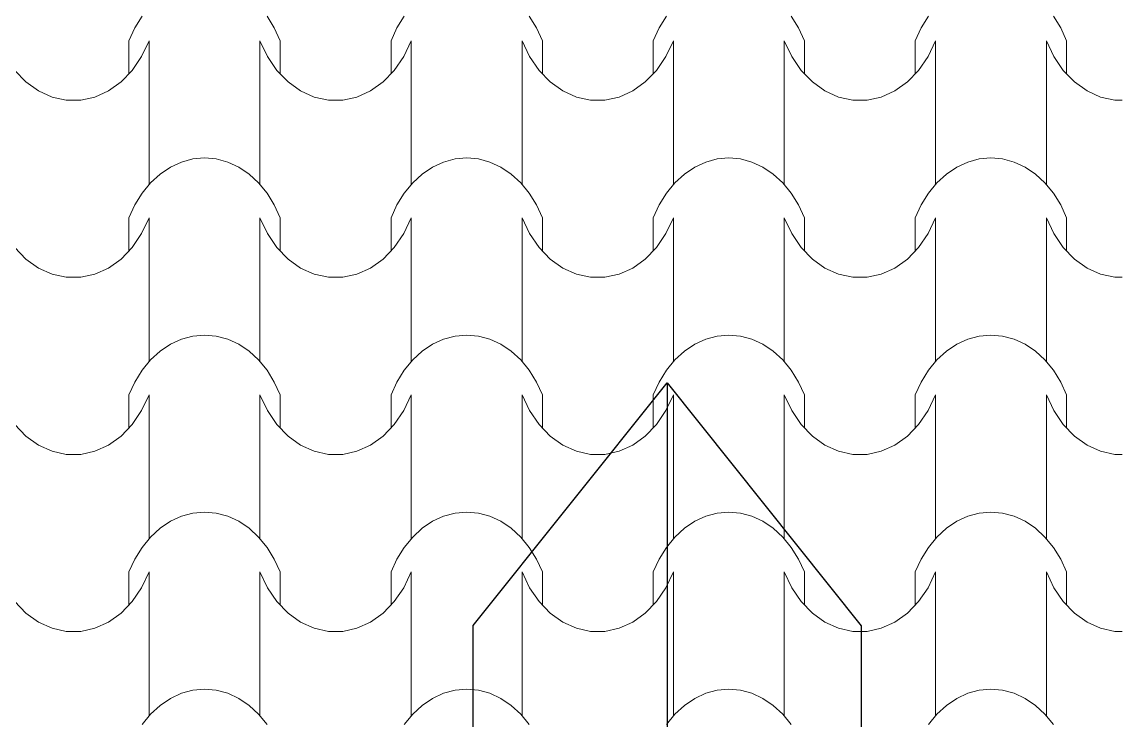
# Model space of a CAD drawing. Header units: millimetres. Extents: x 42452 to 2852333, y -419346 to 834876.
# Drawn here: x 2629564 to 2632399, y 658096 to 659895 of the extents above; entities that cross this region are included whole.
import ezdxf

# ---------------------------------------------------------------- set-up
doc = ezdxf.new("R2010")
doc.units = ezdxf.units.MM
doc.layers.add('M-2 keramitin shtrixi_Ном._пера__21_Pen_No__1', color=7, linetype='Continuous', lineweight=15)
doc.layers.add('memar', color=7, linetype='Continuous', lineweight=25)

# ---------------------------------------------------------------- blocks, each defined once
blk = doc.blocks.new('VES')
at = {"color": 7, "lineweight": 30}
for points in [[(3435819.5, -1692388.5), (3436319.7, -1693014.7), (3436319.6, -1695000.3), (3435319.6, -1695000.3), (3435319.7, -1693014.6), (3435819.5, -1692388.5)], [(3435720.1, -1695000.3), (3435319.6, -1695000.3), (3435319.7, -1693014.6), (3435819.5, -1692388.5), (3435819.9, -1695000.3)]]:
    blk.add_lwpolyline(points, dxfattribs=at)
blk = doc.blocks.new('*X17')
at = {"layer": 'M-2 keramitin shtrixi_Ном._пера__21_Pen_No__1', "color": 7, "linetype": 'Continuous', "lineweight": 15}
for p, q in [((-256484.3, -1359951.9), (-256465.6, -1359921.7)), ((-256143.6, -1359921.7), (-256124.8, -1359951.9)), ((-255808.7, -1359951.9), (-255790, -1359921.7)), ((-255468, -1359921.7), (-255449.3, -1359951.9)), ((-255133.2, -1359951.9), (-255114.5, -1359921.7)), ((-254792.5, -1359921.7), (-254773.7, -1359951.9)), ((-254457.6, -1359951.9), (-254438.9, -1359921.7)), ((-254116.9, -1359921.7), (-254098.2, -1359951.9)), ((-256499.6, -1359985.1), (-256484.3, -1359951.9)), ((-256124.8, -1359951.9), (-256109.6, -1359985.1)), ((-255824, -1359985.1), (-255808.7, -1359951.9)), ((-255449.3, -1359951.9), (-255434, -1359985.1)), ((-255148.5, -1359985.1), (-255133.2, -1359951.9)), ((-254773.7, -1359951.9), (-254758.4, -1359985.1)), ((-254472.9, -1359985.1), (-254457.6, -1359951.9)), ((-254098.2, -1359951.9), (-254082.9, -1359985.1)), ((-256499.6, -1360070.2), (-256499.6, -1359985.1)), ((-256447.3, -1359985.1), (-256466.7, -1360025.6)), ((-256447.3, -1360170.2), (-256447.3, -1359985.1)), ((-256161.8, -1360170.2), (-256161.8, -1359985.1)), ((-256142.5, -1360025.6), (-256161.8, -1359985.1)), ((-256109.6, -1360070.2), (-256109.6, -1359985.1)), ((-255824, -1360070.2), (-255824, -1359985.1)), ((-255771.8, -1359985.1), (-255791.1, -1360025.6)), ((-255771.8, -1360170.2), (-255771.8, -1359985.1)), ((-255486.3, -1360170.2), (-255486.3, -1359985.1)), ((-255466.9, -1360025.6), (-255486.3, -1359985.1)), ((-255434, -1360070.2), (-255434, -1359985.1)), ((-255148.5, -1360070.2), (-255148.5, -1359985.1)), ((-255096.2, -1359985.1), (-255115.5, -1360025.6)), ((-255096.2, -1360170.2), (-255096.2, -1359985.1)), ((-254810.7, -1360170.2), (-254810.7, -1359985.1)), ((-254791.4, -1360025.6), (-254810.7, -1359985.1)), ((-254758.4, -1360070.2), (-254758.4, -1359985.1)), ((-254472.9, -1360070.2), (-254472.9, -1359985.1)), ((-254420.7, -1359985.1), (-254440, -1360025.6)), ((-254420.7, -1360170.2), (-254420.7, -1359985.1)), ((-254135.1, -1360170.2), (-254135.1, -1359985.1)), ((-254115.8, -1360025.6), (-254135.1, -1359985.1)), ((-254082.9, -1360070.2), (-254082.9, -1359985.1)), ((-256466.7, -1360025.6), (-256491.1, -1360061.4)), ((-256118.1, -1360061.4), (-256142.5, -1360025.6)), ((-255791.1, -1360025.6), (-255815.5, -1360061.4)), ((-255442.5, -1360061.4), (-255466.9, -1360025.6)), ((-255115.5, -1360025.6), (-255140, -1360061.4)), ((-254767, -1360061.4), (-254791.4, -1360025.6)), ((-254440, -1360025.6), (-254464.4, -1360061.4)), ((-254091.4, -1360061.4), (-254115.8, -1360025.6)), ((-256764.8, -1360091.3), (-256793.6, -1360061.4)), ((-256491.1, -1360061.4), (-256519.9, -1360091.3)), ((-256089.3, -1360091.3), (-256118.1, -1360061.4)), ((-255815.5, -1360061.4), (-255844.3, -1360091.3)), ((-255413.7, -1360091.3), (-255442.5, -1360061.4)), ((-255140, -1360061.4), (-255168.8, -1360091.3)), ((-254738.2, -1360091.3), (-254767, -1360061.4)), ((-254464.4, -1360061.4), (-254493.2, -1360091.3)), ((-254062.6, -1360091.3), (-254091.4, -1360061.4)), ((-256732.5, -1360114.5), (-256764.8, -1360091.3)), ((-256519.9, -1360091.3), (-256552.2, -1360114.5)), ((-256056.9, -1360114.5), (-256089.3, -1360091.3)), ((-255844.3, -1360091.3), (-255876.7, -1360114.5)), ((-255381.3, -1360114.5), (-255413.7, -1360091.3)), ((-255168.8, -1360091.3), (-255201.1, -1360114.5)), ((-254705.8, -1360114.5), (-254738.2, -1360091.3)), ((-254493.2, -1360091.3), (-254525.6, -1360114.5)), ((-254030.2, -1360114.5), (-254062.6, -1360091.3)), ((-256697.5, -1360130.4), (-256732.5, -1360114.5)), ((-256660.9, -1360138.4), (-256697.5, -1360130.4)), ((-256587.2, -1360130.4), (-256623.8, -1360138.4)), ((-256552.2, -1360114.5), (-256587.2, -1360130.4)), ((-256021.9, -1360130.4), (-256056.9, -1360114.5)), ((-255985.4, -1360138.4), (-256021.9, -1360130.4)), ((-255911.7, -1360130.4), (-255948.2, -1360138.4)), ((-255876.7, -1360114.5), (-255911.7, -1360130.4)), ((-255346.4, -1360130.4), (-255381.3, -1360114.5)), ((-255309.8, -1360138.4), (-255346.4, -1360130.4)), ((-255236.1, -1360130.4), (-255272.7, -1360138.4)), ((-255201.1, -1360114.5), (-255236.1, -1360130.4)), ((-254670.8, -1360130.4), (-254705.8, -1360114.5)), ((-254634.2, -1360138.4), (-254670.8, -1360130.4)), ((-254560.5, -1360130.4), (-254597.1, -1360138.4)), ((-254525.6, -1360114.5), (-254560.5, -1360130.4)), ((-253995.3, -1360130.4), (-254030.2, -1360114.5)), ((-253958.7, -1360138.4), (-253995.3, -1360130.4)), ((-256642.4, -1360138.4), (-256660.9, -1360138.4)), ((-256623.8, -1360138.4), (-256642.4, -1360138.4)), ((-255966.8, -1360138.4), (-255985.4, -1360138.4)), ((-255948.2, -1360138.4), (-255966.8, -1360138.4)), ((-255291.2, -1360138.4), (-255309.8, -1360138.4)), ((-255272.7, -1360138.4), (-255291.2, -1360138.4)), ((-254615.7, -1360138.4), (-254634.2, -1360138.4)), ((-254597.1, -1360138.4), (-254615.7, -1360138.4)), ((-253940.1, -1360138.4), (-253958.7, -1360138.4)), ((-256447.3, -1360355.3), (-256447.3, -1360170.2)), ((-256161.8, -1360355.3), (-256161.8, -1360170.2)), ((-255771.8, -1360355.3), (-255771.8, -1360170.2)), ((-255486.3, -1360355.3), (-255486.3, -1360170.2)), ((-255096.2, -1360355.3), (-255096.2, -1360170.2)), ((-254810.7, -1360355.3), (-254810.7, -1360170.2)), ((-254420.7, -1360355.3), (-254420.7, -1360170.2)), ((-254135.1, -1360355.3), (-254135.1, -1360170.2)), ((-256392.6, -1360310.9), (-256364.2, -1360297.8)), ((-256364.2, -1360297.8), (-256334.7, -1360289.8)), ((-256334.7, -1360289.8), (-256304.6, -1360287.2)), ((-256304.6, -1360287.2), (-256274.5, -1360289.8)), ((-256274.5, -1360289.8), (-256245, -1360297.8)), ((-256245, -1360297.8), (-256216.6, -1360310.9)), ((-255717, -1360310.9), (-255688.6, -1360297.8)), ((-255688.6, -1360297.8), (-255659.1, -1360289.8)), ((-255659.1, -1360289.8), (-255629, -1360287.2)), ((-255629, -1360287.2), (-255598.9, -1360289.8)), ((-255598.9, -1360289.8), (-255569.4, -1360297.8)), ((-255569.4, -1360297.8), (-255541, -1360310.9)), ((-255041.4, -1360310.9), (-255013.1, -1360297.8)), ((-255013.1, -1360297.8), (-254983.6, -1360289.8)), ((-254983.6, -1360289.8), (-254953.5, -1360287.2)), ((-254953.5, -1360287.2), (-254923.4, -1360289.8)), ((-254923.4, -1360289.8), (-254893.8, -1360297.8)), ((-254893.8, -1360297.8), (-254865.5, -1360310.9)), ((-254365.9, -1360310.9), (-254337.5, -1360297.8)), ((-254337.5, -1360297.8), (-254308, -1360289.8)), ((-254308, -1360289.8), (-254277.9, -1360287.2)), ((-254277.9, -1360287.2), (-254247.8, -1360289.8)), ((-254247.8, -1360289.8), (-254218.3, -1360297.8)), ((-254218.3, -1360297.8), (-254189.9, -1360310.9)), ((-256443.7, -1360351.4), (-256419.3, -1360328.9)), ((-256419.3, -1360328.9), (-256392.6, -1360310.9)), ((-256216.6, -1360310.9), (-256189.9, -1360328.9)), ((-256189.9, -1360328.9), (-256165.4, -1360351.4)), ((-255768.2, -1360351.4), (-255743.7, -1360328.9)), ((-255743.7, -1360328.9), (-255717, -1360310.9)), ((-255541, -1360310.9), (-255514.3, -1360328.9)), ((-255514.3, -1360328.9), (-255489.8, -1360351.4)), ((-255092.6, -1360351.4), (-255068.1, -1360328.9)), ((-255068.1, -1360328.9), (-255041.4, -1360310.9)), ((-254865.5, -1360310.9), (-254838.8, -1360328.9)), ((-254838.8, -1360328.9), (-254814.3, -1360351.4)), ((-254417.1, -1360351.4), (-254392.6, -1360328.9)), ((-254392.6, -1360328.9), (-254365.9, -1360310.9)), ((-254189.9, -1360310.9), (-254163.2, -1360328.9)), ((-254163.2, -1360328.9), (-254138.7, -1360351.4)), ((-256465.6, -1360378), (-256443.7, -1360351.4)), ((-256165.4, -1360351.4), (-256143.6, -1360378)), ((-255790, -1360378), (-255768.2, -1360351.4)), ((-255489.8, -1360351.4), (-255468, -1360378)), ((-255114.5, -1360378), (-255092.6, -1360351.4)), ((-254814.3, -1360351.4), (-254792.5, -1360378)), ((-254438.9, -1360378), (-254417.1, -1360351.4)), ((-254138.7, -1360351.4), (-254116.9, -1360378)), ((-256484.3, -1360408.2), (-256465.6, -1360378)), ((-256143.6, -1360378), (-256124.8, -1360408.2)), ((-255808.7, -1360408.2), (-255790, -1360378)), ((-255468, -1360378), (-255449.3, -1360408.2)), ((-255133.2, -1360408.2), (-255114.5, -1360378)), ((-254792.5, -1360378), (-254773.7, -1360408.2)), ((-254457.6, -1360408.2), (-254438.9, -1360378)), ((-254116.9, -1360378), (-254098.2, -1360408.2)), ((-256499.6, -1360441.5), (-256484.3, -1360408.2)), ((-256124.8, -1360408.2), (-256109.6, -1360441.5)), ((-255824, -1360441.5), (-255808.7, -1360408.2)), ((-255449.3, -1360408.2), (-255434, -1360441.5)), ((-255148.5, -1360441.5), (-255133.2, -1360408.2)), ((-254773.7, -1360408.2), (-254758.4, -1360441.5)), ((-254472.9, -1360441.5), (-254457.6, -1360408.2)), ((-254098.2, -1360408.2), (-254082.9, -1360441.5)), ((-256499.6, -1360526.6), (-256499.6, -1360441.5)), ((-256447.3, -1360441.5), (-256466.7, -1360482)), ((-256447.3, -1360626.6), (-256447.3, -1360441.5)), ((-256161.8, -1360626.6), (-256161.8, -1360441.5)), ((-256142.5, -1360482), (-256161.8, -1360441.5)), ((-256109.6, -1360526.6), (-256109.6, -1360441.5)), ((-255824, -1360526.6), (-255824, -1360441.5)), ((-255771.8, -1360441.5), (-255791.1, -1360482)), ((-255771.8, -1360626.6), (-255771.8, -1360441.5)), ((-255486.3, -1360626.6), (-255486.3, -1360441.5)), ((-255466.9, -1360482), (-255486.3, -1360441.5)), ((-255434, -1360526.6), (-255434, -1360441.5)), ((-255148.5, -1360526.6), (-255148.5, -1360441.5)), ((-255096.2, -1360441.5), (-255115.5, -1360482)), ((-255096.2, -1360626.6), (-255096.2, -1360441.5)), ((-254810.7, -1360626.6), (-254810.7, -1360441.5)), ((-254791.4, -1360482), (-254810.7, -1360441.5)), ((-254758.4, -1360526.6), (-254758.4, -1360441.5)), ((-254472.9, -1360526.6), (-254472.9, -1360441.5)), ((-254420.7, -1360441.5), (-254440, -1360482)), ((-254420.7, -1360626.6), (-254420.7, -1360441.5)), ((-254135.1, -1360626.6), (-254135.1, -1360441.5)), ((-254115.8, -1360482), (-254135.1, -1360441.5)), ((-254082.9, -1360526.6), (-254082.9, -1360441.5)), ((-256466.7, -1360482), (-256491.1, -1360517.7)), ((-256118.1, -1360517.7), (-256142.5, -1360482)), ((-255791.1, -1360482), (-255815.5, -1360517.7)), ((-255442.5, -1360517.7), (-255466.9, -1360482)), ((-255115.5, -1360482), (-255140, -1360517.7)), ((-254767, -1360517.7), (-254791.4, -1360482)), ((-254440, -1360482), (-254464.4, -1360517.7)), ((-254091.4, -1360517.7), (-254115.8, -1360482)), ((-256764.8, -1360547.6), (-256793.6, -1360517.7)), ((-256491.1, -1360517.7), (-256519.9, -1360547.6)), ((-256089.3, -1360547.6), (-256118.1, -1360517.7)), ((-255815.5, -1360517.7), (-255844.3, -1360547.6)), ((-255413.7, -1360547.6), (-255442.5, -1360517.7)), ((-255140, -1360517.7), (-255168.8, -1360547.6)), ((-254738.2, -1360547.6), (-254767, -1360517.7)), ((-254464.4, -1360517.7), (-254493.2, -1360547.6)), ((-254062.6, -1360547.6), (-254091.4, -1360517.7)), ((-256732.5, -1360570.9), (-256764.8, -1360547.6)), ((-256519.9, -1360547.6), (-256552.2, -1360570.9)), ((-256056.9, -1360570.9), (-256089.3, -1360547.6)), ((-255844.3, -1360547.6), (-255876.7, -1360570.9)), ((-255381.3, -1360570.9), (-255413.7, -1360547.6)), ((-255168.8, -1360547.6), (-255201.1, -1360570.9)), ((-254705.8, -1360570.9), (-254738.2, -1360547.6)), ((-254493.2, -1360547.6), (-254525.6, -1360570.9)), ((-254030.2, -1360570.9), (-254062.6, -1360547.6)), ((-256697.5, -1360586.7), (-256732.5, -1360570.9)), ((-256660.9, -1360594.8), (-256697.5, -1360586.7)), ((-256587.2, -1360586.7), (-256623.8, -1360594.8)), ((-256552.2, -1360570.9), (-256587.2, -1360586.7)), ((-256021.9, -1360586.7), (-256056.9, -1360570.9)), ((-255985.4, -1360594.8), (-256021.9, -1360586.7)), ((-255911.7, -1360586.7), (-255948.2, -1360594.8)), ((-255876.7, -1360570.9), (-255911.7, -1360586.7)), ((-255346.4, -1360586.7), (-255381.3, -1360570.9)), ((-255309.8, -1360594.8), (-255346.4, -1360586.7)), ((-255236.1, -1360586.7), (-255272.7, -1360594.8)), ((-255201.1, -1360570.9), (-255236.1, -1360586.7)), ((-254670.8, -1360586.7), (-254705.8, -1360570.9)), ((-254634.2, -1360594.8), (-254670.8, -1360586.7)), ((-254560.5, -1360586.7), (-254597.1, -1360594.8)), ((-254525.6, -1360570.9), (-254560.5, -1360586.7)), ((-253995.3, -1360586.7), (-254030.2, -1360570.9)), ((-253958.7, -1360594.8), (-253995.3, -1360586.7)), ((-256642.4, -1360594.8), (-256660.9, -1360594.8)), ((-256623.8, -1360594.8), (-256642.4, -1360594.8)), ((-255966.8, -1360594.8), (-255985.4, -1360594.8)), ((-255948.2, -1360594.8), (-255966.8, -1360594.8)), ((-255291.2, -1360594.8), (-255309.8, -1360594.8)), ((-255272.7, -1360594.8), (-255291.2, -1360594.8)), ((-254615.7, -1360594.8), (-254634.2, -1360594.8)), ((-254597.1, -1360594.8), (-254615.7, -1360594.8)), ((-253940.1, -1360594.8), (-253958.7, -1360594.8)), ((-256447.3, -1360811.6), (-256447.3, -1360626.6)), ((-256161.8, -1360811.6), (-256161.8, -1360626.6)), ((-255771.8, -1360811.6), (-255771.8, -1360626.6)), ((-255486.3, -1360811.6), (-255486.3, -1360626.6)), ((-255096.2, -1360811.6), (-255096.2, -1360626.6)), ((-254810.7, -1360811.6), (-254810.7, -1360626.6)), ((-254420.7, -1360811.6), (-254420.7, -1360626.6)), ((-254135.1, -1360811.6), (-254135.1, -1360626.6)), ((-256392.6, -1360767.2), (-256364.2, -1360754.1)), ((-256364.2, -1360754.1), (-256334.7, -1360746.2)), ((-256334.7, -1360746.2), (-256304.6, -1360743.5)), ((-256304.6, -1360743.5), (-256274.5, -1360746.2)), ((-256274.5, -1360746.2), (-256245, -1360754.1)), ((-256245, -1360754.1), (-256216.6, -1360767.2)), ((-255717, -1360767.2), (-255688.6, -1360754.1)), ((-255688.6, -1360754.1), (-255659.1, -1360746.2)), ((-255659.1, -1360746.2), (-255629, -1360743.5)), ((-255629, -1360743.5), (-255598.9, -1360746.2)), ((-255598.9, -1360746.2), (-255569.4, -1360754.1)), ((-255569.4, -1360754.1), (-255541, -1360767.2)), ((-255041.4, -1360767.2), (-255013.1, -1360754.1)), ((-255013.1, -1360754.1), (-254983.6, -1360746.2)), ((-254983.6, -1360746.2), (-254953.5, -1360743.5)), ((-254953.5, -1360743.5), (-254923.4, -1360746.2)), ((-254923.4, -1360746.2), (-254893.8, -1360754.1)), ((-254893.8, -1360754.1), (-254865.5, -1360767.2)), ((-254365.9, -1360767.2), (-254337.5, -1360754.1)), ((-254337.5, -1360754.1), (-254308, -1360746.2)), ((-254308, -1360746.2), (-254277.9, -1360743.5)), ((-254277.9, -1360743.5), (-254247.8, -1360746.2)), ((-254247.8, -1360746.2), (-254218.3, -1360754.1)), ((-254218.3, -1360754.1), (-254189.9, -1360767.2)), ((-256443.7, -1360807.7), (-256419.3, -1360785.2)), ((-256419.3, -1360785.2), (-256392.6, -1360767.2)), ((-256216.6, -1360767.2), (-256189.9, -1360785.2)), ((-256189.9, -1360785.2), (-256165.4, -1360807.7)), ((-255768.2, -1360807.7), (-255743.7, -1360785.2)), ((-255743.7, -1360785.2), (-255717, -1360767.2)), ((-255541, -1360767.2), (-255514.3, -1360785.2)), ((-255514.3, -1360785.2), (-255489.8, -1360807.7)), ((-255092.6, -1360807.7), (-255068.1, -1360785.2)), ((-255068.1, -1360785.2), (-255041.4, -1360767.2)), ((-254865.5, -1360767.2), (-254838.8, -1360785.2)), ((-254838.8, -1360785.2), (-254814.3, -1360807.7)), ((-254417.1, -1360807.7), (-254392.6, -1360785.2)), ((-254392.6, -1360785.2), (-254365.9, -1360767.2)), ((-254189.9, -1360767.2), (-254163.2, -1360785.2)), ((-254163.2, -1360785.2), (-254138.7, -1360807.7)), ((-256465.6, -1360834.4), (-256443.7, -1360807.7)), ((-256165.4, -1360807.7), (-256143.6, -1360834.4)), ((-255790, -1360834.4), (-255768.2, -1360807.7)), ((-255489.8, -1360807.7), (-255468, -1360834.4)), ((-255114.5, -1360834.4), (-255092.6, -1360807.7)), ((-254814.3, -1360807.7), (-254792.5, -1360834.4)), ((-254438.9, -1360834.4), (-254417.1, -1360807.7)), ((-254138.7, -1360807.7), (-254116.9, -1360834.4)), ((-256484.3, -1360864.6), (-256465.6, -1360834.4)), ((-256143.6, -1360834.4), (-256124.8, -1360864.6)), ((-255808.7, -1360864.6), (-255790, -1360834.4)), ((-255468, -1360834.4), (-255449.3, -1360864.6)), ((-255133.2, -1360864.6), (-255114.5, -1360834.4)), ((-254792.5, -1360834.4), (-254773.7, -1360864.6)), ((-254457.6, -1360864.6), (-254438.9, -1360834.4)), ((-254116.9, -1360834.4), (-254098.2, -1360864.6)), ((-256499.6, -1360897.8), (-256484.3, -1360864.6)), ((-256124.8, -1360864.6), (-256109.6, -1360897.8)), ((-255824, -1360897.8), (-255808.7, -1360864.6)), ((-255449.3, -1360864.6), (-255434, -1360897.8)), ((-255148.5, -1360897.8), (-255133.2, -1360864.6)), ((-254773.7, -1360864.6), (-254758.4, -1360897.8)), ((-254472.9, -1360897.8), (-254457.6, -1360864.6)), ((-254098.2, -1360864.6), (-254082.9, -1360897.8)), ((-256499.6, -1360982.9), (-256499.6, -1360897.8)), ((-256447.3, -1360897.8), (-256466.7, -1360938.3)), ((-256447.3, -1361082.9), (-256447.3, -1360897.8)), ((-256161.8, -1361082.9), (-256161.8, -1360897.8)), ((-256142.5, -1360938.3), (-256161.8, -1360897.8)), ((-256109.6, -1360982.9), (-256109.6, -1360897.8)), ((-255824, -1360982.9), (-255824, -1360897.8)), ((-255771.8, -1360897.8), (-255791.1, -1360938.3)), ((-255771.8, -1361082.9), (-255771.8, -1360897.8)), ((-255486.3, -1361082.9), (-255486.3, -1360897.8)), ((-255466.9, -1360938.3), (-255486.3, -1360897.8)), ((-255434, -1360982.9), (-255434, -1360897.8)), ((-255148.5, -1360982.9), (-255148.5, -1360897.8)), ((-255096.2, -1360897.8), (-255115.5, -1360938.3)), ((-255096.2, -1361082.9), (-255096.2, -1360897.8)), ((-254810.7, -1361082.9), (-254810.7, -1360897.8)), ((-254791.4, -1360938.3), (-254810.7, -1360897.8)), ((-254758.4, -1360982.9), (-254758.4, -1360897.8)), ((-254472.9, -1360982.9), (-254472.9, -1360897.8)), ((-254420.7, -1360897.8), (-254440, -1360938.3)), ((-254420.7, -1361082.9), (-254420.7, -1360897.8)), ((-254135.1, -1361082.9), (-254135.1, -1360897.8)), ((-254115.8, -1360938.3), (-254135.1, -1360897.8)), ((-254082.9, -1360982.9), (-254082.9, -1360897.8)), ((-256466.7, -1360938.3), (-256491.1, -1360974.1)), ((-256118.1, -1360974.1), (-256142.5, -1360938.3)), ((-255791.1, -1360938.3), (-255815.5, -1360974.1)), ((-255442.5, -1360974.1), (-255466.9, -1360938.3)), ((-255115.5, -1360938.3), (-255140, -1360974.1)), ((-254767, -1360974.1), (-254791.4, -1360938.3)), ((-254440, -1360938.3), (-254464.4, -1360974.1)), ((-254091.4, -1360974.1), (-254115.8, -1360938.3)), ((-256764.8, -1361004), (-256793.6, -1360974.1)), ((-256491.1, -1360974.1), (-256519.9, -1361004)), ((-256089.3, -1361004), (-256118.1, -1360974.1)), ((-255815.5, -1360974.1), (-255844.3, -1361004)), ((-255413.7, -1361004), (-255442.5, -1360974.1)), ((-255140, -1360974.1), (-255168.8, -1361004)), ((-254738.2, -1361004), (-254767, -1360974.1)), ((-254464.4, -1360974.1), (-254493.2, -1361004)), ((-254062.6, -1361004), (-254091.4, -1360974.1)), ((-256732.5, -1361027.2), (-256764.8, -1361004)), ((-256519.9, -1361004), (-256552.2, -1361027.2)), ((-256056.9, -1361027.2), (-256089.3, -1361004)), ((-255844.3, -1361004), (-255876.7, -1361027.2)), ((-255381.3, -1361027.2), (-255413.7, -1361004)), ((-255168.8, -1361004), (-255201.1, -1361027.2)), ((-254705.8, -1361027.2), (-254738.2, -1361004)), ((-254493.2, -1361004), (-254525.6, -1361027.2)), ((-254030.2, -1361027.2), (-254062.6, -1361004)), ((-256697.5, -1361043.1), (-256732.5, -1361027.2)), ((-256552.2, -1361027.2), (-256587.2, -1361043.1)), ((-256021.9, -1361043.1), (-256056.9, -1361027.2)), ((-255876.7, -1361027.2), (-255911.7, -1361043.1)), ((-255346.4, -1361043.1), (-255381.3, -1361027.2)), ((-255201.1, -1361027.2), (-255236.1, -1361043.1)), ((-254670.8, -1361043.1), (-254705.8, -1361027.2)), ((-254525.6, -1361027.2), (-254560.5, -1361043.1)), ((-253995.3, -1361043.1), (-254030.2, -1361027.2)), ((-256660.9, -1361051.1), (-256697.5, -1361043.1)), ((-256642.4, -1361051.1), (-256660.9, -1361051.1)), ((-256623.8, -1361051.1), (-256642.4, -1361051.1)), ((-256587.2, -1361043.1), (-256623.8, -1361051.1)), ((-255985.4, -1361051.1), (-256021.9, -1361043.1)), ((-255966.8, -1361051.1), (-255985.4, -1361051.1)), ((-255948.2, -1361051.1), (-255966.8, -1361051.1)), ((-255911.7, -1361043.1), (-255948.2, -1361051.1)), ((-255309.8, -1361051.1), (-255346.4, -1361043.1)), ((-255291.2, -1361051.1), (-255309.8, -1361051.1)), ((-255272.7, -1361051.1), (-255291.2, -1361051.1)), ((-255236.1, -1361043.1), (-255272.7, -1361051.1)), ((-254634.2, -1361051.1), (-254670.8, -1361043.1)), ((-254615.7, -1361051.1), (-254634.2, -1361051.1)), ((-254597.1, -1361051.1), (-254615.7, -1361051.1)), ((-254560.5, -1361043.1), (-254597.1, -1361051.1)), ((-253958.7, -1361051.1), (-253995.3, -1361043.1)), ((-253940.1, -1361051.1), (-253958.7, -1361051.1)), ((-256447.3, -1361268), (-256447.3, -1361082.9)), ((-256161.8, -1361268), (-256161.8, -1361082.9)), ((-255771.8, -1361268), (-255771.8, -1361082.9)), ((-255486.3, -1361268), (-255486.3, -1361082.9)), ((-255096.2, -1361268), (-255096.2, -1361082.9)), ((-254810.7, -1361268), (-254810.7, -1361082.9)), ((-254420.7, -1361268), (-254420.7, -1361082.9)), ((-254135.1, -1361268), (-254135.1, -1361082.9)), ((-256392.6, -1361223.6), (-256364.2, -1361210.5)), ((-256364.2, -1361210.5), (-256334.7, -1361202.5)), ((-256334.7, -1361202.5), (-256304.6, -1361199.9)), ((-256304.6, -1361199.9), (-256274.5, -1361202.5)), ((-256274.5, -1361202.5), (-256245, -1361210.5)), ((-256245, -1361210.5), (-256216.6, -1361223.6)), ((-255717, -1361223.6), (-255688.6, -1361210.5)), ((-255688.6, -1361210.5), (-255659.1, -1361202.5)), ((-255659.1, -1361202.5), (-255629, -1361199.9)), ((-255629, -1361199.9), (-255598.9, -1361202.5)), ((-255598.9, -1361202.5), (-255569.4, -1361210.5)), ((-255569.4, -1361210.5), (-255541, -1361223.6)), ((-255041.4, -1361223.6), (-255013.1, -1361210.5)), ((-255013.1, -1361210.5), (-254983.6, -1361202.5)), ((-254983.6, -1361202.5), (-254953.5, -1361199.9)), ((-254953.5, -1361199.9), (-254923.4, -1361202.5)), ((-254923.4, -1361202.5), (-254893.8, -1361210.5)), ((-254893.8, -1361210.5), (-254865.5, -1361223.6)), ((-254365.9, -1361223.6), (-254337.5, -1361210.5)), ((-254337.5, -1361210.5), (-254308, -1361202.5)), ((-254308, -1361202.5), (-254277.9, -1361199.9)), ((-254277.9, -1361199.9), (-254247.8, -1361202.5)), ((-254247.8, -1361202.5), (-254218.3, -1361210.5)), ((-254218.3, -1361210.5), (-254189.9, -1361223.6)), ((-256419.3, -1361241.6), (-256392.6, -1361223.6)), ((-256216.6, -1361223.6), (-256189.9, -1361241.6)), ((-255743.7, -1361241.6), (-255717, -1361223.6)), ((-255541, -1361223.6), (-255514.3, -1361241.6)), ((-255068.1, -1361241.6), (-255041.4, -1361223.6)), ((-254865.5, -1361223.6), (-254838.8, -1361241.6)), ((-254392.6, -1361241.6), (-254365.9, -1361223.6)), ((-254189.9, -1361223.6), (-254163.2, -1361241.6)), ((-256465.6, -1361290.7), (-256443.7, -1361264.1)), ((-256443.7, -1361264.1), (-256419.3, -1361241.6)), ((-256189.9, -1361241.6), (-256165.4, -1361264.1)), ((-256165.4, -1361264.1), (-256143.6, -1361290.7)), ((-255790, -1361290.7), (-255768.2, -1361264.1)), ((-255768.2, -1361264.1), (-255743.7, -1361241.6)), ((-255514.3, -1361241.6), (-255489.8, -1361264.1)), ((-255489.8, -1361264.1), (-255468, -1361290.7)), ((-255114.5, -1361290.7), (-255092.6, -1361264.1)), ((-255092.6, -1361264.1), (-255068.1, -1361241.6)), ((-254838.8, -1361241.6), (-254814.3, -1361264.1)), ((-254814.3, -1361264.1), (-254792.5, -1361290.7)), ((-254438.9, -1361290.7), (-254417.1, -1361264.1)), ((-254417.1, -1361264.1), (-254392.6, -1361241.6)), ((-254163.2, -1361241.6), (-254138.7, -1361264.1)), ((-254138.7, -1361264.1), (-254116.9, -1361290.7)), ((-256484.3, -1361320.9), (-256465.6, -1361290.7)), ((-256143.6, -1361290.7), (-256124.8, -1361320.9)), ((-255808.7, -1361320.9), (-255790, -1361290.7)), ((-255468, -1361290.7), (-255449.3, -1361320.9)), ((-255133.2, -1361320.9), (-255114.5, -1361290.7)), ((-254792.5, -1361290.7), (-254773.7, -1361320.9)), ((-254457.6, -1361320.9), (-254438.9, -1361290.7)), ((-254116.9, -1361290.7), (-254098.2, -1361320.9)), ((-256499.6, -1361354.2), (-256484.3, -1361320.9)), ((-256124.8, -1361320.9), (-256109.6, -1361354.2)), ((-255824, -1361354.2), (-255808.7, -1361320.9)), ((-255449.3, -1361320.9), (-255434, -1361354.2)), ((-255148.5, -1361354.2), (-255133.2, -1361320.9)), ((-254773.7, -1361320.9), (-254758.4, -1361354.2)), ((-254472.9, -1361354.2), (-254457.6, -1361320.9)), ((-254098.2, -1361320.9), (-254082.9, -1361354.2)), ((-256499.6, -1361439.3), (-256499.6, -1361354.2)), ((-256447.3, -1361354.2), (-256466.7, -1361394.7)), ((-256447.3, -1361539.3), (-256447.3, -1361354.2)), ((-256161.8, -1361539.3), (-256161.8, -1361354.2)), ((-256142.5, -1361394.7), (-256161.8, -1361354.2)), ((-256109.6, -1361439.3), (-256109.6, -1361354.2)), ((-255824, -1361439.3), (-255824, -1361354.2)), ((-255771.8, -1361354.2), (-255791.1, -1361394.7)), ((-255771.8, -1361539.3), (-255771.8, -1361354.2)), ((-255486.3, -1361539.3), (-255486.3, -1361354.2)), ((-255466.9, -1361394.7), (-255486.3, -1361354.2)), ((-255434, -1361439.3), (-255434, -1361354.2)), ((-255148.5, -1361439.3), (-255148.5, -1361354.2)), ((-255096.2, -1361354.2), (-255115.5, -1361394.7)), ((-255096.2, -1361539.3), (-255096.2, -1361354.2)), ((-254810.7, -1361539.3), (-254810.7, -1361354.2)), ((-254791.4, -1361394.7), (-254810.7, -1361354.2)), ((-254758.4, -1361439.3), (-254758.4, -1361354.2)), ((-254472.9, -1361439.3), (-254472.9, -1361354.2)), ((-254420.7, -1361354.2), (-254440, -1361394.7)), ((-254420.7, -1361539.3), (-254420.7, -1361354.2)), ((-254135.1, -1361539.3), (-254135.1, -1361354.2)), ((-254115.8, -1361394.7), (-254135.1, -1361354.2)), ((-254082.9, -1361439.3), (-254082.9, -1361354.2)), ((-256466.7, -1361394.7), (-256491.1, -1361430.4)), ((-256118.1, -1361430.4), (-256142.5, -1361394.7)), ((-255791.1, -1361394.7), (-255815.5, -1361430.4)), ((-255442.5, -1361430.4), (-255466.9, -1361394.7)), ((-255115.5, -1361394.7), (-255140, -1361430.4)), ((-254767, -1361430.4), (-254791.4, -1361394.7)), ((-254440, -1361394.7), (-254464.4, -1361430.4)), ((-254091.4, -1361430.4), (-254115.8, -1361394.7)), ((-256764.8, -1361460.3), (-256793.6, -1361430.4)), ((-256491.1, -1361430.4), (-256519.9, -1361460.3)), ((-256089.3, -1361460.3), (-256118.1, -1361430.4)), ((-255815.5, -1361430.4), (-255844.3, -1361460.3)), ((-255413.7, -1361460.3), (-255442.5, -1361430.4)), ((-255140, -1361430.4), (-255168.8, -1361460.3)), ((-254738.2, -1361460.3), (-254767, -1361430.4)), ((-254464.4, -1361430.4), (-254493.2, -1361460.3)), ((-254062.6, -1361460.3), (-254091.4, -1361430.4)), ((-256732.5, -1361483.6), (-256764.8, -1361460.3)), ((-256519.9, -1361460.3), (-256552.2, -1361483.6)), ((-256056.9, -1361483.6), (-256089.3, -1361460.3)), ((-255844.3, -1361460.3), (-255876.7, -1361483.6)), ((-255381.3, -1361483.6), (-255413.7, -1361460.3)), ((-255168.8, -1361460.3), (-255201.1, -1361483.6)), ((-254705.8, -1361483.6), (-254738.2, -1361460.3)), ((-254493.2, -1361460.3), (-254525.6, -1361483.6)), ((-254030.2, -1361483.6), (-254062.6, -1361460.3)), ((-256697.5, -1361499.4), (-256732.5, -1361483.6)), ((-256552.2, -1361483.6), (-256587.2, -1361499.4)), ((-256021.9, -1361499.4), (-256056.9, -1361483.6)), ((-255876.7, -1361483.6), (-255911.7, -1361499.4)), ((-255346.4, -1361499.4), (-255381.3, -1361483.6)), ((-255201.1, -1361483.6), (-255236.1, -1361499.4)), ((-254670.8, -1361499.4), (-254705.8, -1361483.6)), ((-254525.6, -1361483.6), (-254560.5, -1361499.4)), ((-253995.3, -1361499.4), (-254030.2, -1361483.6)), ((-256660.9, -1361507.5), (-256697.5, -1361499.4)), ((-256642.4, -1361507.5), (-256660.9, -1361507.5)), ((-256623.8, -1361507.5), (-256642.4, -1361507.5)), ((-256587.2, -1361499.4), (-256623.8, -1361507.5)), ((-255985.4, -1361507.5), (-256021.9, -1361499.4)), ((-255966.8, -1361507.5), (-255985.4, -1361507.5)), ((-255948.2, -1361507.5), (-255966.8, -1361507.5)), ((-255911.7, -1361499.4), (-255948.2, -1361507.5)), ((-255309.8, -1361507.5), (-255346.4, -1361499.4)), ((-255291.2, -1361507.5), (-255309.8, -1361507.5)), ((-255272.7, -1361507.5), (-255291.2, -1361507.5)), ((-255236.1, -1361499.4), (-255272.7, -1361507.5)), ((-254634.2, -1361507.5), (-254670.8, -1361499.4)), ((-254615.7, -1361507.5), (-254634.2, -1361507.5)), ((-254597.1, -1361507.5), (-254615.7, -1361507.5)), ((-254560.5, -1361499.4), (-254597.1, -1361507.5)), ((-253958.7, -1361507.5), (-253995.3, -1361499.4)), ((-253940.1, -1361507.5), (-253958.7, -1361507.5)), ((-256447.3, -1361724.3), (-256447.3, -1361539.3)), ((-256161.8, -1361724.3), (-256161.8, -1361539.3)), ((-255771.8, -1361724.3), (-255771.8, -1361539.3)), ((-255486.3, -1361724.3), (-255486.3, -1361539.3)), ((-255096.2, -1361724.3), (-255096.2, -1361539.3)), ((-254810.7, -1361724.3), (-254810.7, -1361539.3)), ((-254420.7, -1361724.3), (-254420.7, -1361539.3)), ((-254135.1, -1361724.3), (-254135.1, -1361539.3)), ((-256364.2, -1361666.8), (-256334.7, -1361658.9)), ((-256334.7, -1361658.9), (-256304.6, -1361656.2)), ((-256304.6, -1361656.2), (-256274.5, -1361658.9)), ((-256274.5, -1361658.9), (-256245, -1361666.8)), ((-255688.6, -1361666.8), (-255659.1, -1361658.9)), ((-255659.1, -1361658.9), (-255629, -1361656.2)), ((-255629, -1361656.2), (-255598.9, -1361658.9)), ((-255598.9, -1361658.9), (-255569.4, -1361666.8)), ((-255013.1, -1361666.8), (-254983.6, -1361658.9)), ((-254983.6, -1361658.9), (-254953.5, -1361656.2)), ((-254953.5, -1361656.2), (-254923.4, -1361658.9)), ((-254923.4, -1361658.9), (-254893.8, -1361666.8)), ((-254337.5, -1361666.8), (-254308, -1361658.9)), ((-254308, -1361658.9), (-254277.9, -1361656.2)), ((-254277.9, -1361656.2), (-254247.8, -1361658.9)), ((-254247.8, -1361658.9), (-254218.3, -1361666.8)), ((-256419.3, -1361697.9), (-256392.6, -1361679.9)), ((-256392.6, -1361679.9), (-256364.2, -1361666.8)), ((-256245, -1361666.8), (-256216.6, -1361679.9)), ((-256216.6, -1361679.9), (-256189.9, -1361697.9)), ((-255743.7, -1361697.9), (-255717, -1361679.9)), ((-255717, -1361679.9), (-255688.6, -1361666.8)), ((-255569.4, -1361666.8), (-255541, -1361679.9)), ((-255541, -1361679.9), (-255514.3, -1361697.9)), ((-255068.1, -1361697.9), (-255041.4, -1361679.9)), ((-255041.4, -1361679.9), (-255013.1, -1361666.8)), ((-254893.8, -1361666.8), (-254865.5, -1361679.9)), ((-254865.5, -1361679.9), (-254838.8, -1361697.9)), ((-254392.6, -1361697.9), (-254365.9, -1361679.9)), ((-254365.9, -1361679.9), (-254337.5, -1361666.8)), ((-254218.3, -1361666.8), (-254189.9, -1361679.9)), ((-254189.9, -1361679.9), (-254163.2, -1361697.9)), ((-256465.6, -1361747.1), (-256443.7, -1361720.4)), ((-256443.7, -1361720.4), (-256419.3, -1361697.9)), ((-256189.9, -1361697.9), (-256165.4, -1361720.4)), ((-256165.4, -1361720.4), (-256143.6, -1361747.1)), ((-255790, -1361747.1), (-255768.2, -1361720.4)), ((-255768.2, -1361720.4), (-255743.7, -1361697.9)), ((-255514.3, -1361697.9), (-255489.8, -1361720.4)), ((-255489.8, -1361720.4), (-255468, -1361747.1)), ((-255114.5, -1361747.1), (-255092.6, -1361720.4)), ((-255092.6, -1361720.4), (-255068.1, -1361697.9)), ((-254838.8, -1361697.9), (-254814.3, -1361720.4)), ((-254814.3, -1361720.4), (-254792.5, -1361747.1)), ((-254438.9, -1361747.1), (-254417.1, -1361720.4)), ((-254417.1, -1361720.4), (-254392.6, -1361697.9)), ((-254163.2, -1361697.9), (-254138.7, -1361720.4)), ((-254138.7, -1361720.4), (-254116.9, -1361747.1))]:
    blk.add_line(p, q, dxfattribs=at)
blk = doc.blocks.new('Fill_2')
at = {"layer": 'M-2 keramitin shtrixi_Ном._пера__21_Pen_No__1', "color": 7, "linetype": 'Continuous', "lineweight": 15}
blk.add_blockref('*X17', (0, 0), dxfattribs=at)

msp = doc.modelspace()

# ---------------------------------------------------------------- block references
at = {"layer": 'memar', "color": 7, "linetype": 'Continuous', "lineweight": 25}
msp.add_blockref('Fill_2', (2886339.52978, 2019832.0495), dxfattribs=at)
at = {"layer": 'memar', "color": 2, "lineweight": 25, "rotation": 359.9845651891214}
msp.add_blockref('VES', (-804136.60022, 2352279.46958), dxfattribs=at)

doc.saveas('drawing.dxf')
